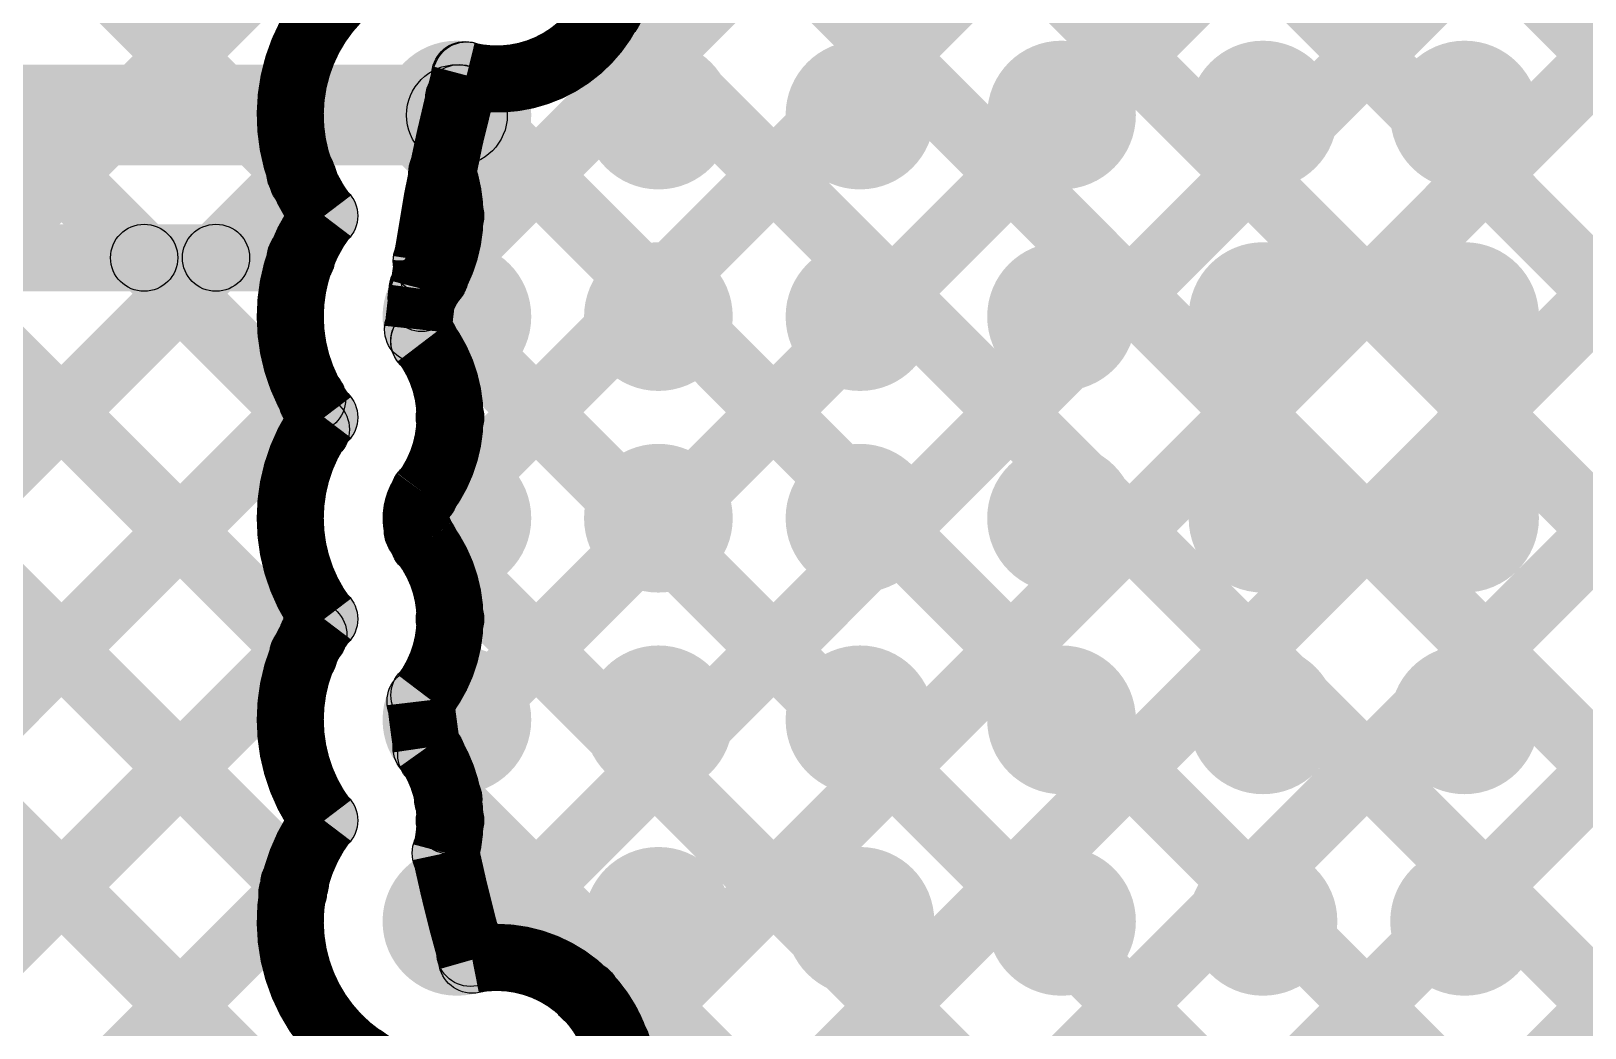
# Model space of a CAD drawing. Header units: millimetres. Extents: x -0.28 to 3.03, y -0.05 to 3.12.
# Drawn here: x 1.1359 to 1.3211, y 1.5133 to 1.632 of the extents above; entities that cross this region are included whole.
import ezdxf

# ---------------------------------------------------------------- set-up
doc = ezdxf.new("R2010")
doc.units = ezdxf.units.MM
doc.header["$MEASUREMENT"] = 0
for name, color, linetype in [('BottomLayer', 5, 'Continuous'), ('TopLayer', 1, 'Continuous'), ('ViaHoleLayer', 16, 'Continuous')]:
    doc.layers.add(name, color=color, linetype=linetype)

msp = doc.modelspace()

# ---------------------------------------------------------------- hatches: boundary and pattern name
at = {"layer": 'BottomLayer'}
for points in [[(1.18485, 1.56971), (1.1792, 1.57537), (1.37559, 1.77176), (1.38124, 1.7661)], [(1.18644, 1.54301), (1.18078, 1.54867), (1.40314, 1.77102), (1.40879, 1.76537)], [(1.18547, 1.59862), (1.17982, 1.60427), (1.34375, 1.76821), (1.34941, 1.76255)], [(1.1911, 1.51939), (1.18544, 1.52504), (1.42874, 1.76834), (1.4344, 1.76269)], [(1.20848, 1.50849), (1.20282, 1.51414), (1.43802, 1.74933), (1.44367, 1.74368)], [(1.21238, 1.4841), (1.20672, 1.48976), (1.46179, 1.74483), (1.46745, 1.73917)], [(1.21801, 1.46145), (1.21236, 1.46711), (1.48754, 1.74229), (1.49319, 1.73663)], [(1.2302, 1.44535), (1.22454, 1.45101), (1.50364, 1.7301), (1.50929, 1.72444)], [(1.2302, 1.44535), (1.22454, 1.45101), (1.50364, 1.7301), (1.50929, 1.72444)], [(1.23502, 1.71174), (1.24068, 1.7174), (1.52081, 1.43726), (1.51516, 1.4316)], [(1.24383, 1.4307), (1.23817, 1.43635), (1.51829, 1.71647), (1.52395, 1.71081)], [(1.22171, 1.69677), (1.22736, 1.70242), (1.50584, 1.42395), (1.50018, 1.41829)], [(1.20985, 1.68034), (1.21551, 1.686), (1.48941, 1.41209), (1.48376, 1.40643)], [(1.20702, 1.65488), (1.21268, 1.66054), (1.46533, 1.40789), (1.45967, 1.40223)], [(1.20193, 1.63169), (1.20759, 1.63735), (1.44229, 1.40264), (1.43664, 1.39698)], [(1.10303, 1.61603), (1.10303, 1.62803), (1.18666, 1.62803), (1.18666, 1.61603)], [(1.18412, 1.62122), (1.18978, 1.62687), (1.43029, 1.38636), (1.42463, 1.3807)], [(1.03943, 1.48085), (1.03377, 1.48651), (1.15512, 1.60786), (1.16078, 1.6022)], [(1.11007, 1.60103), (1.11007, 1.60903), (1.16808, 1.60903), (1.16808, 1.60103)], [(1.11828, 1.6022), (1.12394, 1.60786), (1.17121, 1.56059), (1.16556, 1.55493)], [(1.14657, 1.6022), (1.15222, 1.60786), (1.17268, 1.5874), (1.16702, 1.58175)], [(1.17964, 1.59741), (1.1853, 1.60306), (1.40648, 1.38188), (1.40082, 1.37623)], [(1.1047, 1.5875), (1.11036, 1.59316), (1.17016, 1.53336), (1.1645, 1.5277)], [(1.06794, 1.48109), (1.06229, 1.48674), (1.16657, 1.59102), (1.17223, 1.58537)], [(1.09056, 1.57336), (1.09621, 1.57902), (1.19366, 1.48157), (1.188, 1.47591)], [(1.17927, 1.5695), (1.18492, 1.57516), (1.37709, 1.38299), (1.37143, 1.37734)], [(1.09565, 1.4805), (1.08999, 1.48616), (1.16672, 1.56289), (1.17238, 1.55723)], [(1.1828, 1.53769), (1.18845, 1.54334), (1.34694, 1.38485), (1.34129, 1.3792)], [(1.12283, 1.4794), (1.11717, 1.48506), (1.16426, 1.53214), (1.16991, 1.52649)]]:
    msp.add_hatch(color=5, dxfattribs=at).paths.add_polyline_path(points)
h = msp.add_hatch(color=5, dxfattribs=at)
edge = h.paths.add_edge_path()
edge.add_arc((1.20476, 1.63452), 0.004, 0, 360)
h = msp.add_hatch(color=5, dxfattribs=at)
edge = h.paths.add_edge_path()
edge.add_arc((1.18666, 1.62203), 0.00886, 0, 360)
h = msp.add_hatch(color=5, dxfattribs=at)
edge = h.paths.add_edge_path()
edge.add_arc((1.18766, 1.62679), 0.004, 0, 360)
h = msp.add_hatch(color=5, dxfattribs=at)
edge = h.paths.add_edge_path()
edge.add_arc((1.18782, 1.62675), 0.004, 0, 360)
h = msp.add_hatch(color=5, dxfattribs=at)
edge = h.paths.add_edge_path()
edge.add_arc((1.18782, 1.62675), 0.004, 0, 360)
h = msp.add_hatch(color=5, dxfattribs=at)
edge = h.paths.add_edge_path()
edge.add_arc((1.21067, 1.62203), 0.00886, 0, 360)
h = msp.add_hatch(color=5, dxfattribs=at)
edge = h.paths.add_edge_path()
edge.add_arc((1.23469, 1.62203), 0.00886, 0, 360)
h = msp.add_hatch(color=5, dxfattribs=at)
edge = h.paths.add_edge_path()
edge.add_arc((1.25871, 1.62203), 0.00886, 0, 360)
h = msp.add_hatch(color=5, dxfattribs=at)
edge = h.paths.add_edge_path()
edge.add_arc((1.28272, 1.62203), 0.00886, 0, 360)
h = msp.add_hatch(color=5, dxfattribs=at)
edge = h.paths.add_edge_path()
edge.add_arc((1.30674, 1.62203), 0.00886, 0, 360)
h = msp.add_hatch(color=5, dxfattribs=at)
edge = h.paths.add_edge_path()
edge.add_arc((1.18666, 1.62203), 0.006, 0, 360)
h = msp.add_hatch(color=5, dxfattribs=at)
edge = h.paths.add_edge_path()
edge.add_arc((1.18695, 1.62405), 0.004, 0, 360)
h = msp.add_hatch(color=5, dxfattribs=at)
edge = h.paths.add_edge_path()
edge.add_arc((1.14939, 1.60503), 0.004, 0, 360)
h = msp.add_hatch(color=5, dxfattribs=at)
edge = h.paths.add_edge_path()
edge.add_arc((1.15795, 1.60503), 0.004, 0, 360)
h = msp.add_hatch(color=5, dxfattribs=at)
edge = h.paths.add_edge_path()
edge.add_arc((1.16808, 1.60503), 0.004, 0, 360)
h = msp.add_hatch(color=5, dxfattribs=at)
edge = h.paths.add_edge_path()
edge.add_arc((1.16808, 1.60503), 0.004, 0, 360)
h = msp.add_hatch(color=5, dxfattribs=at)
edge = h.paths.add_edge_path()
edge.add_arc((1.18308, 1.60464), 0.004, 0, 360)
h = msp.add_hatch(color=5, dxfattribs=at)
edge = h.paths.add_edge_path()
edge.add_arc((1.18308, 1.60464), 0.004, 0, 360)
h = msp.add_hatch(color=5, dxfattribs=at)
edge = h.paths.add_edge_path()
edge.add_arc((1.18308, 1.60464), 0.004, 0, 360)
h = msp.add_hatch(color=5, dxfattribs=at)
edge = h.paths.add_edge_path()
edge.add_arc((1.18666, 1.59802), 0.00886, 0, 360)
h = msp.add_hatch(color=5, dxfattribs=at)
edge = h.paths.add_edge_path()
edge.add_arc((1.18265, 1.60144), 0.004, 0, 360)
h = msp.add_hatch(color=5, dxfattribs=at)
edge = h.paths.add_edge_path()
edge.add_arc((1.21067, 1.59802), 0.00886, 0, 360)
h = msp.add_hatch(color=5, dxfattribs=at)
edge = h.paths.add_edge_path()
edge.add_arc((1.23469, 1.59802), 0.00886, 0, 360)
h = msp.add_hatch(color=5, dxfattribs=at)
edge = h.paths.add_edge_path()
edge.add_arc((1.25871, 1.59802), 0.00886, 0, 360)
h = msp.add_hatch(color=5, dxfattribs=at)
edge = h.paths.add_edge_path()
edge.add_arc((1.28272, 1.59802), 0.00886, 0, 360)
h = msp.add_hatch(color=5, dxfattribs=at)
edge = h.paths.add_edge_path()
edge.add_arc((1.30674, 1.59802), 0.00886, 0, 360)
h = msp.add_hatch(color=5, dxfattribs=at)
edge = h.paths.add_edge_path()
edge.add_arc((1.18247, 1.60024), 0.004, 0, 360)
h = msp.add_hatch(color=5, dxfattribs=at)
edge = h.paths.add_edge_path()
edge.add_arc((1.18261, 1.6013), 0.004, 0, 360)
h = msp.add_hatch(color=5, dxfattribs=at)
edge = h.paths.add_edge_path()
edge.add_arc((1.18261, 1.6013), 0.004, 0, 360)
h = msp.add_hatch(color=5, dxfattribs=at)
edge = h.paths.add_edge_path()
edge.add_arc((1.18261, 1.6013), 0.004, 0, 360)
h = msp.add_hatch(color=5, dxfattribs=at)
edge = h.paths.add_edge_path()
edge.add_arc((1.18204, 1.5965), 0.004, 0, 360)
h = msp.add_hatch(color=5, dxfattribs=at)
edge = h.paths.add_edge_path()
edge.add_arc((1.18277, 1.5951), 0.004, 0, 360)
h = msp.add_hatch(color=5, dxfattribs=at)
edge = h.paths.add_edge_path()
edge.add_arc((1.18279, 1.59508), 0.004, 0, 360)
h = msp.add_hatch(color=5, dxfattribs=at)
edge = h.paths.add_edge_path()
edge.add_arc((1.1694, 1.5882), 0.004, 0, 360)
h = msp.add_hatch(color=5, dxfattribs=at)
edge = h.paths.add_edge_path()
edge.add_arc((1.17084, 1.58601), 0.004, 0, 360)
h = msp.add_hatch(color=5, dxfattribs=at)
edge = h.paths.add_edge_path()
edge.add_arc((1.17084, 1.58601), 0.004, 0, 360)
h = msp.add_hatch(color=5, dxfattribs=at)
edge = h.paths.add_edge_path()
edge.add_arc((1.18584, 1.58601), 0.004, 0, 360)
h = msp.add_hatch(color=5, dxfattribs=at)
edge = h.paths.add_edge_path()
edge.add_arc((1.18584, 1.58601), 0.004, 0, 360)
h = msp.add_hatch(color=5, dxfattribs=at)
edge = h.paths.add_edge_path()
edge.add_arc((1.18584, 1.58601), 0.004, 0, 360)
h = msp.add_hatch(color=5, dxfattribs=at)
edge = h.paths.add_edge_path()
edge.add_arc((1.18584, 1.58601), 0.004, 0, 360)
h = msp.add_hatch(color=5, dxfattribs=at)
edge = h.paths.add_edge_path()
edge.add_arc((1.16985, 1.58458), 0.004, 0, 360)
h = msp.add_hatch(color=5, dxfattribs=at)
edge = h.paths.add_edge_path()
edge.add_arc((1.18666, 1.574), 0.00886, 0, 360)
h = msp.add_hatch(color=5, dxfattribs=at)
edge = h.paths.add_edge_path()
edge.add_arc((1.21067, 1.574), 0.00886, 0, 360)
h = msp.add_hatch(color=5, dxfattribs=at)
edge = h.paths.add_edge_path()
edge.add_arc((1.23469, 1.574), 0.00886, 0, 360)
h = msp.add_hatch(color=5, dxfattribs=at)
edge = h.paths.add_edge_path()
edge.add_arc((1.25871, 1.574), 0.00886, 0, 360)
h = msp.add_hatch(color=5, dxfattribs=at)
edge = h.paths.add_edge_path()
edge.add_arc((1.28272, 1.574), 0.00886, 0, 360)
h = msp.add_hatch(color=5, dxfattribs=at)
edge = h.paths.add_edge_path()
edge.add_arc((1.30674, 1.574), 0.00886, 0, 360)
h = msp.add_hatch(color=5, dxfattribs=at)
edge = h.paths.add_edge_path()
edge.add_arc((1.18277, 1.57692), 0.004, 0, 360)
h = msp.add_hatch(color=5, dxfattribs=at)
edge = h.paths.add_edge_path()
edge.add_arc((1.18277, 1.57692), 0.004, 0, 360)
h = msp.add_hatch(color=5, dxfattribs=at)
edge = h.paths.add_edge_path()
edge.add_arc((1.18279, 1.57694), 0.004, 0, 360)
h = msp.add_hatch(color=5, dxfattribs=at)
edge = h.paths.add_edge_path()
edge.add_arc((1.18202, 1.57254), 0.004, 0, 360)
h = msp.add_hatch(color=5, dxfattribs=at)
edge = h.paths.add_edge_path()
edge.add_arc((1.1821, 1.57233), 0.004, 0, 360)
h = msp.add_hatch(color=5, dxfattribs=at)
edge = h.paths.add_edge_path()
edge.add_arc((1.18279, 1.57106), 0.004, 0, 360)
h = msp.add_hatch(color=5, dxfattribs=at)
edge = h.paths.add_edge_path()
edge.add_arc((1.18279, 1.57106), 0.004, 0, 360)
h = msp.add_hatch(color=5, dxfattribs=at)
edge = h.paths.add_edge_path()
edge.add_arc((1.18279, 1.57106), 0.004, 0, 360)
h = msp.add_hatch(color=5, dxfattribs=at)
edge = h.paths.add_edge_path()
edge.add_arc((1.17084, 1.56199), 0.004, 0, 360)
h = msp.add_hatch(color=5, dxfattribs=at)
edge = h.paths.add_edge_path()
edge.add_arc((1.17084, 1.56199), 0.004, 0, 360)
h = msp.add_hatch(color=5, dxfattribs=at)
edge = h.paths.add_edge_path()
edge.add_arc((1.18584, 1.56199), 0.004, 0, 360)
h = msp.add_hatch(color=5, dxfattribs=at)
edge = h.paths.add_edge_path()
edge.add_arc((1.18584, 1.56199), 0.004, 0, 360)
h = msp.add_hatch(color=5, dxfattribs=at)
edge = h.paths.add_edge_path()
edge.add_arc((1.18584, 1.56199), 0.004, 0, 360)
h = msp.add_hatch(color=5, dxfattribs=at)
edge = h.paths.add_edge_path()
edge.add_arc((1.18584, 1.56199), 0.004, 0, 360)
h = msp.add_hatch(color=5, dxfattribs=at)
edge = h.paths.add_edge_path()
edge.add_arc((1.16955, 1.56006), 0.004, 0, 360)
h = msp.add_hatch(color=5, dxfattribs=at)
edge = h.paths.add_edge_path()
edge.add_arc((1.16838, 1.55776), 0.004, 0, 360)
h = msp.add_hatch(color=5, dxfattribs=at)
edge = h.paths.add_edge_path()
edge.add_arc((1.18666, 1.54998), 0.00886, 0, 360)
h = msp.add_hatch(color=5, dxfattribs=at)
edge = h.paths.add_edge_path()
edge.add_arc((1.21067, 1.54998), 0.00886, 0, 360)
h = msp.add_hatch(color=5, dxfattribs=at)
edge = h.paths.add_edge_path()
edge.add_arc((1.23469, 1.54998), 0.00886, 0, 360)
h = msp.add_hatch(color=5, dxfattribs=at)
edge = h.paths.add_edge_path()
edge.add_arc((1.25871, 1.54998), 0.00886, 0, 360)
h = msp.add_hatch(color=5, dxfattribs=at)
edge = h.paths.add_edge_path()
edge.add_arc((1.28272, 1.54998), 0.00886, 0, 360)
h = msp.add_hatch(color=5, dxfattribs=at)
edge = h.paths.add_edge_path()
edge.add_arc((1.30674, 1.54998), 0.00886, 0, 360)
h = msp.add_hatch(color=5, dxfattribs=at)
edge = h.paths.add_edge_path()
edge.add_arc((1.18233, 1.55219), 0.004, 0, 360)
h = msp.add_hatch(color=5, dxfattribs=at)
edge = h.paths.add_edge_path()
edge.add_arc((1.18279, 1.55292), 0.004, 0, 360)
h = msp.add_hatch(color=5, dxfattribs=at)
edge = h.paths.add_edge_path()
edge.add_arc((1.18279, 1.55292), 0.004, 0, 360)
h = msp.add_hatch(color=5, dxfattribs=at)
edge = h.paths.add_edge_path()
edge.add_arc((1.18306, 1.54668), 0.004, 0, 360)
h = msp.add_hatch(color=5, dxfattribs=at)
edge = h.paths.add_edge_path()
edge.add_arc((1.18306, 1.54668), 0.004, 0, 360)
h = msp.add_hatch(color=5, dxfattribs=at)
edge = h.paths.add_edge_path()
edge.add_arc((1.18306, 1.54668), 0.004, 0, 360)
h = msp.add_hatch(color=5, dxfattribs=at)
edge = h.paths.add_edge_path()
edge.add_arc((1.18361, 1.54584), 0.004, 0, 360)
h = msp.add_hatch(color=5, dxfattribs=at)
edge = h.paths.add_edge_path()
edge.add_arc((1.18563, 1.54052), 0.004, 0, 360)
h = msp.add_hatch(color=5, dxfattribs=at)
edge = h.paths.add_edge_path()
edge.add_arc((1.17084, 1.53798), 0.004, 0, 360)
h = msp.add_hatch(color=5, dxfattribs=at)
edge = h.paths.add_edge_path()
edge.add_arc((1.17084, 1.53798), 0.004, 0, 360)
h = msp.add_hatch(color=5, dxfattribs=at)
edge = h.paths.add_edge_path()
edge.add_arc((1.18584, 1.53798), 0.004, 0, 360)
h = msp.add_hatch(color=5, dxfattribs=at)
edge = h.paths.add_edge_path()
edge.add_arc((1.18584, 1.53798), 0.004, 0, 360)
h = msp.add_hatch(color=5, dxfattribs=at)
edge = h.paths.add_edge_path()
edge.add_arc((1.18584, 1.53798), 0.004, 0, 360)
h = msp.add_hatch(color=5, dxfattribs=at)
edge = h.paths.add_edge_path()
edge.add_arc((1.18584, 1.53798), 0.004, 0, 360)
h = msp.add_hatch(color=5, dxfattribs=at)
edge = h.paths.add_edge_path()
edge.add_arc((1.18533, 1.53411), 0.004, 0, 360)
h = msp.add_hatch(color=5, dxfattribs=at)
edge = h.paths.add_edge_path()
edge.add_arc((1.18533, 1.53411), 0.004, 0, 360)
h = msp.add_hatch(color=5, dxfattribs=at)
edge = h.paths.add_edge_path()
edge.add_arc((1.18533, 1.53411), 0.004, 0, 360)
h = msp.add_hatch(color=5, dxfattribs=at)
edge = h.paths.add_edge_path()
edge.add_arc((1.16708, 1.52931), 0.004, 0, 360)
h = msp.add_hatch(color=5, dxfattribs=at)
edge = h.paths.add_edge_path()
edge.add_arc((1.16733, 1.53053), 0.004, 0, 360)
h = msp.add_hatch(color=5, dxfattribs=at)
edge = h.paths.add_edge_path()
edge.add_arc((1.18666, 1.52597), 0.00886, 0, 360)
h = msp.add_hatch(color=5, dxfattribs=at)
edge = h.paths.add_edge_path()
edge.add_arc((1.21067, 1.52597), 0.00886, 0, 360)
h = msp.add_hatch(color=5, dxfattribs=at)
edge = h.paths.add_edge_path()
edge.add_arc((1.23469, 1.52597), 0.00886, 0, 360)
h = msp.add_hatch(color=5, dxfattribs=at)
edge = h.paths.add_edge_path()
edge.add_arc((1.25871, 1.52597), 0.00886, 0, 360)
h = msp.add_hatch(color=5, dxfattribs=at)
edge = h.paths.add_edge_path()
edge.add_arc((1.28272, 1.52597), 0.00886, 0, 360)
h = msp.add_hatch(color=5, dxfattribs=at)
edge = h.paths.add_edge_path()
edge.add_arc((1.30674, 1.52597), 0.00886, 0, 360)
h = msp.add_hatch(color=5, dxfattribs=at)
edge = h.paths.add_edge_path()
edge.add_arc((1.18827, 1.52222), 0.004, 0, 360)
h = msp.add_hatch(color=5, dxfattribs=at)
edge = h.paths.add_edge_path()
edge.add_arc((1.1885, 1.5214), 0.004, 0, 360)
h = msp.add_hatch(color=5, dxfattribs=at)
edge = h.paths.add_edge_path()
edge.add_arc((1.1885, 1.5214), 0.004, 0, 360)
h = msp.add_hatch(color=5, dxfattribs=at)
edge = h.paths.add_edge_path()
edge.add_arc((1.1885, 1.5214), 0.004, 0, 360)
h = msp.add_hatch(color=5, dxfattribs=at)
edge = h.paths.add_edge_path()
edge.add_arc((1.20199, 1.51729), 0.004, 0, 360)
h = msp.add_hatch(color=5, dxfattribs=at)
edge = h.paths.add_edge_path()
edge.add_arc((1.20199, 1.51729), 0.004, 0, 360)
h = msp.add_hatch(color=5, dxfattribs=at)
edge = h.paths.add_edge_path()
edge.add_arc((1.20199, 1.51729), 0.004, 0, 360)
h = msp.add_hatch(color=5, dxfattribs=at)
edge = h.paths.add_edge_path()
edge.add_arc((1.20199, 1.51729), 0.004, 0, 360)
h = msp.add_hatch(color=5, dxfattribs=at)
edge = h.paths.add_edge_path()
edge.add_arc((1.20565, 1.51131), 0.004, 0, 360)
h = msp.add_hatch(color=5, dxfattribs=at)
edge = h.paths.add_edge_path()
edge.add_arc((1.17556, 1.5095), 0.004, 0, 360)
at = {"layer": 'TopLayer'}
for points in [[(1.18485, 1.56971), (1.1792, 1.57537), (1.37559, 1.77176), (1.38124, 1.7661)], [(1.18644, 1.54301), (1.18078, 1.54867), (1.40295, 1.77084), (1.40861, 1.76518)], [(1.1868, 1.59994), (1.18114, 1.6056), (1.34375, 1.76821), (1.34941, 1.76255)], [(1.1911, 1.51939), (1.18544, 1.52504), (1.42874, 1.76834), (1.4344, 1.76269)], [(1.20848, 1.50849), (1.20282, 1.51414), (1.43802, 1.74933), (1.44367, 1.74368)], [(1.21238, 1.4841), (1.20672, 1.48976), (1.46179, 1.74483), (1.46745, 1.73917)], [(1.2255, 1.46894), (1.21985, 1.4746), (1.47846, 1.73321), (1.48411, 1.72755)], [(1.23339, 1.44854), (1.22773, 1.45419), (1.49867, 1.72514), (1.50433, 1.71948)], [(1.23339, 1.44854), (1.22773, 1.45419), (1.49867, 1.72514), (1.50433, 1.71948)], [(1.24701, 1.69975), (1.25267, 1.7054), (1.5103, 1.44777), (1.50464, 1.44212)], [(1.25411, 1.44098), (1.24846, 1.44664), (1.50624, 1.70442), (1.5119, 1.69877)], [(1.22701, 1.69147), (1.23266, 1.69712), (1.50191, 1.42788), (1.49626, 1.42222)], [(1.21775, 1.67244), (1.2234, 1.6781), (1.48304, 1.41846), (1.47738, 1.4128)], [(1.12083, 1.59054), (1.11517, 1.5962), (1.18831, 1.66933), (1.19397, 1.66368)], [(1.1208, 1.65625), (1.12646, 1.66191), (1.17116, 1.6172), (1.16551, 1.61155)], [(1.20702, 1.65488), (1.21268, 1.66054), (1.46533, 1.40789), (1.45967, 1.40223)], [(1.11517, 1.6336), (1.12083, 1.63925), (1.17268, 1.5874), (1.16702, 1.58175)], [(1.20193, 1.63169), (1.20759, 1.63735), (1.44229, 1.40264), (1.43664, 1.39698)], [(1.18412, 1.62122), (1.18978, 1.62687), (1.43029, 1.38636), (1.42463, 1.3807)], [(1.12083, 1.56226), (1.11517, 1.56791), (1.16521, 1.61795), (1.17087, 1.6123)], [(1.11517, 1.60531), (1.12083, 1.61097), (1.17121, 1.56059), (1.16556, 1.55493)], [(1.17964, 1.59741), (1.1853, 1.60306), (1.40648, 1.38188), (1.40082, 1.37623)], [(1.12083, 1.53397), (1.11517, 1.53963), (1.16657, 1.59102), (1.17223, 1.58537)], [(1.11517, 1.57703), (1.12083, 1.58269), (1.17016, 1.53336), (1.1645, 1.5277)], [(1.17927, 1.5695), (1.18492, 1.57516), (1.37709, 1.38299), (1.37143, 1.37734)], [(1.12083, 1.50569), (1.11517, 1.51134), (1.16672, 1.56289), (1.17238, 1.55723)], [(1.11517, 1.54875), (1.12083, 1.5544), (1.19366, 1.48157), (1.188, 1.47591)], [(1.1828, 1.53769), (1.18845, 1.54334), (1.34694, 1.38485), (1.34129, 1.3792)], [(1.12283, 1.4794), (1.11717, 1.48506), (1.16426, 1.53214), (1.16991, 1.52649)]]:
    msp.add_hatch(color=1, dxfattribs=at).paths.add_polyline_path(points)
h = msp.add_hatch(color=1, dxfattribs=at)
edge = h.paths.add_edge_path()
edge.add_arc((1.20476, 1.63452), 0.004, 0, 360)
h = msp.add_hatch(color=1, dxfattribs=at)
edge = h.paths.add_edge_path()
edge.add_arc((1.18666, 1.62203), 0.00886, 0, 360)
h = msp.add_hatch(color=1, dxfattribs=at)
edge = h.paths.add_edge_path()
edge.add_arc((1.18766, 1.62679), 0.004, 0, 360)
h = msp.add_hatch(color=1, dxfattribs=at)
edge = h.paths.add_edge_path()
edge.add_arc((1.18782, 1.62675), 0.004, 0, 360)
h = msp.add_hatch(color=1, dxfattribs=at)
edge = h.paths.add_edge_path()
edge.add_arc((1.18782, 1.62675), 0.004, 0, 360)
h = msp.add_hatch(color=1, dxfattribs=at)
edge = h.paths.add_edge_path()
edge.add_arc((1.21067, 1.62203), 0.00886, 0, 360)
h = msp.add_hatch(color=1, dxfattribs=at)
edge = h.paths.add_edge_path()
edge.add_arc((1.23469, 1.62203), 0.00886, 0, 360)
h = msp.add_hatch(color=1, dxfattribs=at)
edge = h.paths.add_edge_path()
edge.add_arc((1.25871, 1.62203), 0.00886, 0, 360)
h = msp.add_hatch(color=1, dxfattribs=at)
edge = h.paths.add_edge_path()
edge.add_arc((1.28272, 1.62203), 0.00886, 0, 360)
h = msp.add_hatch(color=1, dxfattribs=at)
edge = h.paths.add_edge_path()
edge.add_arc((1.30674, 1.62203), 0.00886, 0, 360)
h = msp.add_hatch(color=1, dxfattribs=at)
edge = h.paths.add_edge_path()
edge.add_arc((1.18695, 1.62405), 0.004, 0, 360)
h = msp.add_hatch(color=1, dxfattribs=at)
edge = h.paths.add_edge_path()
edge.add_arc((1.16804, 1.61512), 0.004, 0, 360)
h = msp.add_hatch(color=1, dxfattribs=at)
edge = h.paths.add_edge_path()
edge.add_arc((1.16834, 1.61437), 0.004, 0, 360)
h = msp.add_hatch(color=1, dxfattribs=at)
edge = h.paths.add_edge_path()
edge.add_arc((1.18493, 1.61518), 0.004, 0, 360)
h = msp.add_hatch(color=1, dxfattribs=at)
edge = h.paths.add_edge_path()
edge.add_arc((1.18493, 1.61518), 0.004, 0, 360)
h = msp.add_hatch(color=1, dxfattribs=at)
edge = h.paths.add_edge_path()
edge.add_arc((1.18493, 1.61518), 0.004, 0, 360)
h = msp.add_hatch(color=1, dxfattribs=at)
edge = h.paths.add_edge_path()
edge.add_arc((1.17084, 1.61002), 0.004, 0, 360)
h = msp.add_hatch(color=1, dxfattribs=at)
edge = h.paths.add_edge_path()
edge.add_arc((1.17084, 1.61002), 0.004, 0, 360)
h = msp.add_hatch(color=1, dxfattribs=at)
edge = h.paths.add_edge_path()
edge.add_arc((1.18584, 1.61002), 0.004, 0, 360)
h = msp.add_hatch(color=1, dxfattribs=at)
edge = h.paths.add_edge_path()
edge.add_arc((1.18584, 1.61002), 0.004, 0, 360)
h = msp.add_hatch(color=1, dxfattribs=at)
edge = h.paths.add_edge_path()
edge.add_arc((1.18584, 1.61002), 0.004, 0, 360)
h = msp.add_hatch(color=1, dxfattribs=at)
edge = h.paths.add_edge_path()
edge.add_arc((1.18584, 1.61002), 0.004, 0, 360)
h = msp.add_hatch(color=1, dxfattribs=at)
edge = h.paths.add_edge_path()
edge.add_arc((1.18666, 1.59802), 0.00886, 0, 360)
h = msp.add_hatch(color=1, dxfattribs=at)
edge = h.paths.add_edge_path()
edge.add_arc((1.18397, 1.60277), 0.004, 0, 360)
h = msp.add_hatch(color=1, dxfattribs=at)
edge = h.paths.add_edge_path()
edge.add_arc((1.21067, 1.59802), 0.00886, 0, 360)
h = msp.add_hatch(color=1, dxfattribs=at)
edge = h.paths.add_edge_path()
edge.add_arc((1.23469, 1.59802), 0.00886, 0, 360)
h = msp.add_hatch(color=1, dxfattribs=at)
edge = h.paths.add_edge_path()
edge.add_arc((1.25871, 1.59802), 0.00886, 0, 360)
h = msp.add_hatch(color=1, dxfattribs=at)
edge = h.paths.add_edge_path()
edge.add_arc((1.28272, 1.59802), 0.00886, 0, 360)
h = msp.add_hatch(color=1, dxfattribs=at)
edge = h.paths.add_edge_path()
edge.add_arc((1.30674, 1.59802), 0.00886, 0, 360)
h = msp.add_hatch(color=1, dxfattribs=at)
edge = h.paths.add_edge_path()
edge.add_arc((1.18247, 1.60024), 0.004, 0, 360)
h = msp.add_hatch(color=1, dxfattribs=at)
edge = h.paths.add_edge_path()
edge.add_arc((1.18251, 1.60055), 0.004, 0, 360)
h = msp.add_hatch(color=1, dxfattribs=at)
edge = h.paths.add_edge_path()
edge.add_arc((1.18279, 1.60095), 0.004, 0, 360)
h = msp.add_hatch(color=1, dxfattribs=at)
edge = h.paths.add_edge_path()
edge.add_arc((1.18279, 1.60095), 0.004, 0, 360)
h = msp.add_hatch(color=1, dxfattribs=at)
edge = h.paths.add_edge_path()
edge.add_arc((1.18204, 1.5965), 0.004, 0, 360)
h = msp.add_hatch(color=1, dxfattribs=at)
edge = h.paths.add_edge_path()
edge.add_arc((1.18277, 1.5951), 0.004, 0, 360)
h = msp.add_hatch(color=1, dxfattribs=at)
edge = h.paths.add_edge_path()
edge.add_arc((1.18279, 1.59508), 0.004, 0, 360)
h = msp.add_hatch(color=1, dxfattribs=at)
edge = h.paths.add_edge_path()
edge.add_arc((1.1694, 1.5882), 0.004, 0, 360)
h = msp.add_hatch(color=1, dxfattribs=at)
edge = h.paths.add_edge_path()
edge.add_arc((1.17084, 1.58601), 0.004, 0, 360)
h = msp.add_hatch(color=1, dxfattribs=at)
edge = h.paths.add_edge_path()
edge.add_arc((1.17084, 1.58601), 0.004, 0, 360)
h = msp.add_hatch(color=1, dxfattribs=at)
edge = h.paths.add_edge_path()
edge.add_arc((1.18584, 1.58601), 0.004, 0, 360)
h = msp.add_hatch(color=1, dxfattribs=at)
edge = h.paths.add_edge_path()
edge.add_arc((1.18584, 1.58601), 0.004, 0, 360)
h = msp.add_hatch(color=1, dxfattribs=at)
edge = h.paths.add_edge_path()
edge.add_arc((1.18584, 1.58601), 0.004, 0, 360)
h = msp.add_hatch(color=1, dxfattribs=at)
edge = h.paths.add_edge_path()
edge.add_arc((1.18584, 1.58601), 0.004, 0, 360)
h = msp.add_hatch(color=1, dxfattribs=at)
edge = h.paths.add_edge_path()
edge.add_arc((1.16985, 1.58458), 0.004, 0, 360)
h = msp.add_hatch(color=1, dxfattribs=at)
edge = h.paths.add_edge_path()
edge.add_arc((1.18666, 1.574), 0.00886, 0, 360)
h = msp.add_hatch(color=1, dxfattribs=at)
edge = h.paths.add_edge_path()
edge.add_arc((1.21067, 1.574), 0.00886, 0, 360)
h = msp.add_hatch(color=1, dxfattribs=at)
edge = h.paths.add_edge_path()
edge.add_arc((1.23469, 1.574), 0.00886, 0, 360)
h = msp.add_hatch(color=1, dxfattribs=at)
edge = h.paths.add_edge_path()
edge.add_arc((1.25871, 1.574), 0.00886, 0, 360)
h = msp.add_hatch(color=1, dxfattribs=at)
edge = h.paths.add_edge_path()
edge.add_arc((1.28272, 1.574), 0.00886, 0, 360)
h = msp.add_hatch(color=1, dxfattribs=at)
edge = h.paths.add_edge_path()
edge.add_arc((1.30674, 1.574), 0.00886, 0, 360)
h = msp.add_hatch(color=1, dxfattribs=at)
edge = h.paths.add_edge_path()
edge.add_arc((1.18277, 1.57692), 0.004, 0, 360)
h = msp.add_hatch(color=1, dxfattribs=at)
edge = h.paths.add_edge_path()
edge.add_arc((1.18277, 1.57692), 0.004, 0, 360)
h = msp.add_hatch(color=1, dxfattribs=at)
edge = h.paths.add_edge_path()
edge.add_arc((1.18279, 1.57694), 0.004, 0, 360)
h = msp.add_hatch(color=1, dxfattribs=at)
edge = h.paths.add_edge_path()
edge.add_arc((1.18202, 1.57254), 0.004, 0, 360)
h = msp.add_hatch(color=1, dxfattribs=at)
edge = h.paths.add_edge_path()
edge.add_arc((1.1821, 1.57233), 0.004, 0, 360)
h = msp.add_hatch(color=1, dxfattribs=at)
edge = h.paths.add_edge_path()
edge.add_arc((1.18279, 1.57106), 0.004, 0, 360)
h = msp.add_hatch(color=1, dxfattribs=at)
edge = h.paths.add_edge_path()
edge.add_arc((1.18279, 1.57106), 0.004, 0, 360)
h = msp.add_hatch(color=1, dxfattribs=at)
edge = h.paths.add_edge_path()
edge.add_arc((1.18279, 1.57106), 0.004, 0, 360)
h = msp.add_hatch(color=1, dxfattribs=at)
edge = h.paths.add_edge_path()
edge.add_arc((1.17084, 1.56199), 0.004, 0, 360)
h = msp.add_hatch(color=1, dxfattribs=at)
edge = h.paths.add_edge_path()
edge.add_arc((1.17084, 1.56199), 0.004, 0, 360)
h = msp.add_hatch(color=1, dxfattribs=at)
edge = h.paths.add_edge_path()
edge.add_arc((1.18584, 1.56199), 0.004, 0, 360)
h = msp.add_hatch(color=1, dxfattribs=at)
edge = h.paths.add_edge_path()
edge.add_arc((1.18584, 1.56199), 0.004, 0, 360)
h = msp.add_hatch(color=1, dxfattribs=at)
edge = h.paths.add_edge_path()
edge.add_arc((1.18584, 1.56199), 0.004, 0, 360)
h = msp.add_hatch(color=1, dxfattribs=at)
edge = h.paths.add_edge_path()
edge.add_arc((1.18584, 1.56199), 0.004, 0, 360)
h = msp.add_hatch(color=1, dxfattribs=at)
edge = h.paths.add_edge_path()
edge.add_arc((1.16955, 1.56006), 0.004, 0, 360)
h = msp.add_hatch(color=1, dxfattribs=at)
edge = h.paths.add_edge_path()
edge.add_arc((1.16838, 1.55776), 0.004, 0, 360)
h = msp.add_hatch(color=1, dxfattribs=at)
edge = h.paths.add_edge_path()
edge.add_arc((1.18666, 1.54998), 0.00886, 0, 360)
h = msp.add_hatch(color=1, dxfattribs=at)
edge = h.paths.add_edge_path()
edge.add_arc((1.21067, 1.54998), 0.00886, 0, 360)
h = msp.add_hatch(color=1, dxfattribs=at)
edge = h.paths.add_edge_path()
edge.add_arc((1.23469, 1.54998), 0.00886, 0, 360)
h = msp.add_hatch(color=1, dxfattribs=at)
edge = h.paths.add_edge_path()
edge.add_arc((1.25871, 1.54998), 0.00886, 0, 360)
h = msp.add_hatch(color=1, dxfattribs=at)
edge = h.paths.add_edge_path()
edge.add_arc((1.28272, 1.54998), 0.00886, 0, 360)
h = msp.add_hatch(color=1, dxfattribs=at)
edge = h.paths.add_edge_path()
edge.add_arc((1.30674, 1.54998), 0.00886, 0, 360)
h = msp.add_hatch(color=1, dxfattribs=at)
edge = h.paths.add_edge_path()
edge.add_arc((1.18233, 1.55219), 0.004, 0, 360)
h = msp.add_hatch(color=1, dxfattribs=at)
edge = h.paths.add_edge_path()
edge.add_arc((1.18279, 1.55292), 0.004, 0, 360)
h = msp.add_hatch(color=1, dxfattribs=at)
edge = h.paths.add_edge_path()
edge.add_arc((1.18279, 1.55292), 0.004, 0, 360)
h = msp.add_hatch(color=1, dxfattribs=at)
edge = h.paths.add_edge_path()
edge.add_arc((1.18306, 1.54668), 0.004, 0, 360)
h = msp.add_hatch(color=1, dxfattribs=at)
edge = h.paths.add_edge_path()
edge.add_arc((1.18306, 1.54668), 0.004, 0, 360)
h = msp.add_hatch(color=1, dxfattribs=at)
edge = h.paths.add_edge_path()
edge.add_arc((1.18306, 1.54668), 0.004, 0, 360)
h = msp.add_hatch(color=1, dxfattribs=at)
edge = h.paths.add_edge_path()
edge.add_arc((1.18361, 1.54584), 0.004, 0, 360)
h = msp.add_hatch(color=1, dxfattribs=at)
edge = h.paths.add_edge_path()
edge.add_arc((1.18563, 1.54052), 0.004, 0, 360)
h = msp.add_hatch(color=1, dxfattribs=at)
edge = h.paths.add_edge_path()
edge.add_arc((1.17084, 1.53798), 0.004, 0, 360)
h = msp.add_hatch(color=1, dxfattribs=at)
edge = h.paths.add_edge_path()
edge.add_arc((1.17084, 1.53798), 0.004, 0, 360)
h = msp.add_hatch(color=1, dxfattribs=at)
edge = h.paths.add_edge_path()
edge.add_arc((1.18584, 1.53798), 0.004, 0, 360)
h = msp.add_hatch(color=1, dxfattribs=at)
edge = h.paths.add_edge_path()
edge.add_arc((1.18584, 1.53798), 0.004, 0, 360)
h = msp.add_hatch(color=1, dxfattribs=at)
edge = h.paths.add_edge_path()
edge.add_arc((1.18584, 1.53798), 0.004, 0, 360)
h = msp.add_hatch(color=1, dxfattribs=at)
edge = h.paths.add_edge_path()
edge.add_arc((1.18584, 1.53798), 0.004, 0, 360)
h = msp.add_hatch(color=1, dxfattribs=at)
edge = h.paths.add_edge_path()
edge.add_arc((1.18533, 1.53411), 0.004, 0, 360)
h = msp.add_hatch(color=1, dxfattribs=at)
edge = h.paths.add_edge_path()
edge.add_arc((1.18533, 1.53411), 0.004, 0, 360)
h = msp.add_hatch(color=1, dxfattribs=at)
edge = h.paths.add_edge_path()
edge.add_arc((1.18533, 1.53411), 0.004, 0, 360)
h = msp.add_hatch(color=1, dxfattribs=at)
edge = h.paths.add_edge_path()
edge.add_arc((1.16708, 1.52931), 0.004, 0, 360)
h = msp.add_hatch(color=1, dxfattribs=at)
edge = h.paths.add_edge_path()
edge.add_arc((1.16733, 1.53053), 0.004, 0, 360)
h = msp.add_hatch(color=1, dxfattribs=at)
edge = h.paths.add_edge_path()
edge.add_arc((1.18666, 1.52597), 0.00886, 0, 360)
h = msp.add_hatch(color=1, dxfattribs=at)
edge = h.paths.add_edge_path()
edge.add_arc((1.21067, 1.52597), 0.00886, 0, 360)
h = msp.add_hatch(color=1, dxfattribs=at)
edge = h.paths.add_edge_path()
edge.add_arc((1.23469, 1.52597), 0.00886, 0, 360)
h = msp.add_hatch(color=1, dxfattribs=at)
edge = h.paths.add_edge_path()
edge.add_arc((1.25871, 1.52597), 0.00886, 0, 360)
h = msp.add_hatch(color=1, dxfattribs=at)
edge = h.paths.add_edge_path()
edge.add_arc((1.28272, 1.52597), 0.00886, 0, 360)
h = msp.add_hatch(color=1, dxfattribs=at)
edge = h.paths.add_edge_path()
edge.add_arc((1.30674, 1.52597), 0.00886, 0, 360)
h = msp.add_hatch(color=1, dxfattribs=at)
edge = h.paths.add_edge_path()
edge.add_arc((1.18827, 1.52222), 0.004, 0, 360)
h = msp.add_hatch(color=1, dxfattribs=at)
edge = h.paths.add_edge_path()
edge.add_arc((1.1885, 1.5214), 0.004, 0, 360)
h = msp.add_hatch(color=1, dxfattribs=at)
edge = h.paths.add_edge_path()
edge.add_arc((1.1885, 1.5214), 0.004, 0, 360)
h = msp.add_hatch(color=1, dxfattribs=at)
edge = h.paths.add_edge_path()
edge.add_arc((1.1885, 1.5214), 0.004, 0, 360)
h = msp.add_hatch(color=1, dxfattribs=at)
edge = h.paths.add_edge_path()
edge.add_arc((1.20199, 1.51729), 0.004, 0, 360)
h = msp.add_hatch(color=1, dxfattribs=at)
edge = h.paths.add_edge_path()
edge.add_arc((1.20199, 1.51729), 0.004, 0, 360)
h = msp.add_hatch(color=1, dxfattribs=at)
edge = h.paths.add_edge_path()
edge.add_arc((1.20199, 1.51729), 0.004, 0, 360)
h = msp.add_hatch(color=1, dxfattribs=at)
edge = h.paths.add_edge_path()
edge.add_arc((1.20199, 1.51729), 0.004, 0, 360)
h = msp.add_hatch(color=1, dxfattribs=at)
edge = h.paths.add_edge_path()
edge.add_arc((1.20565, 1.51131), 0.004, 0, 360)
h = msp.add_hatch(color=1, dxfattribs=at)
edge = h.paths.add_edge_path()
edge.add_arc((1.17556, 1.5095), 0.004, 0, 360)
at = {"layer": 'ViaHoleLayer'}
h = msp.add_hatch(color=16, dxfattribs=at)
edge = h.paths.add_edge_path()
edge.add_arc((1.18666, 1.62203), 0.00591, 0, 360)
h = msp.add_hatch(color=16, dxfattribs=at)
edge = h.paths.add_edge_path()
edge.add_arc((1.21067, 1.62203), 0.00591, 0, 360)
h = msp.add_hatch(color=16, dxfattribs=at)
edge = h.paths.add_edge_path()
edge.add_arc((1.23469, 1.62203), 0.00591, 0, 360)
h = msp.add_hatch(color=16, dxfattribs=at)
edge = h.paths.add_edge_path()
edge.add_arc((1.25871, 1.62203), 0.00591, 0, 360)
h = msp.add_hatch(color=16, dxfattribs=at)
edge = h.paths.add_edge_path()
edge.add_arc((1.28272, 1.62203), 0.00591, 0, 360)
h = msp.add_hatch(color=16, dxfattribs=at)
edge = h.paths.add_edge_path()
edge.add_arc((1.30674, 1.62203), 0.00591, 0, 360)
h = msp.add_hatch(color=16, dxfattribs=at)
edge = h.paths.add_edge_path()
edge.add_arc((1.18666, 1.59802), 0.00591, 0, 360)
h = msp.add_hatch(color=16, dxfattribs=at)
edge = h.paths.add_edge_path()
edge.add_arc((1.21067, 1.59802), 0.00591, 0, 360)
h = msp.add_hatch(color=16, dxfattribs=at)
edge = h.paths.add_edge_path()
edge.add_arc((1.23469, 1.59802), 0.00591, 0, 360)
h = msp.add_hatch(color=16, dxfattribs=at)
edge = h.paths.add_edge_path()
edge.add_arc((1.25871, 1.59802), 0.00591, 0, 360)
h = msp.add_hatch(color=16, dxfattribs=at)
edge = h.paths.add_edge_path()
edge.add_arc((1.28272, 1.59802), 0.00591, 0, 360)
h = msp.add_hatch(color=16, dxfattribs=at)
edge = h.paths.add_edge_path()
edge.add_arc((1.30674, 1.59802), 0.00591, 0, 360)
h = msp.add_hatch(color=16, dxfattribs=at)
edge = h.paths.add_edge_path()
edge.add_arc((1.18666, 1.574), 0.00591, 0, 360)
h = msp.add_hatch(color=16, dxfattribs=at)
edge = h.paths.add_edge_path()
edge.add_arc((1.21067, 1.574), 0.00591, 0, 360)
h = msp.add_hatch(color=16, dxfattribs=at)
edge = h.paths.add_edge_path()
edge.add_arc((1.23469, 1.574), 0.00591, 0, 360)
h = msp.add_hatch(color=16, dxfattribs=at)
edge = h.paths.add_edge_path()
edge.add_arc((1.25871, 1.574), 0.00591, 0, 360)
h = msp.add_hatch(color=16, dxfattribs=at)
edge = h.paths.add_edge_path()
edge.add_arc((1.28272, 1.574), 0.00591, 0, 360)
h = msp.add_hatch(color=16, dxfattribs=at)
edge = h.paths.add_edge_path()
edge.add_arc((1.30674, 1.574), 0.00591, 0, 360)
h = msp.add_hatch(color=16, dxfattribs=at)
edge = h.paths.add_edge_path()
edge.add_arc((1.18666, 1.54998), 0.00591, 0, 360)
h = msp.add_hatch(color=16, dxfattribs=at)
edge = h.paths.add_edge_path()
edge.add_arc((1.21067, 1.54998), 0.00591, 0, 360)
h = msp.add_hatch(color=16, dxfattribs=at)
edge = h.paths.add_edge_path()
edge.add_arc((1.23469, 1.54998), 0.00591, 0, 360)
h = msp.add_hatch(color=16, dxfattribs=at)
edge = h.paths.add_edge_path()
edge.add_arc((1.25871, 1.54998), 0.00591, 0, 360)
h = msp.add_hatch(color=16, dxfattribs=at)
edge = h.paths.add_edge_path()
edge.add_arc((1.28272, 1.54998), 0.00591, 0, 360)
h = msp.add_hatch(color=16, dxfattribs=at)
edge = h.paths.add_edge_path()
edge.add_arc((1.30674, 1.54998), 0.00591, 0, 360)
h = msp.add_hatch(color=16, dxfattribs=at)
edge = h.paths.add_edge_path()
edge.add_arc((1.18666, 1.52597), 0.00591, 0, 360)
h = msp.add_hatch(color=16, dxfattribs=at)
edge = h.paths.add_edge_path()
edge.add_arc((1.21067, 1.52597), 0.00591, 0, 360)
h = msp.add_hatch(color=16, dxfattribs=at)
edge = h.paths.add_edge_path()
edge.add_arc((1.23469, 1.52597), 0.00591, 0, 360)
h = msp.add_hatch(color=16, dxfattribs=at)
edge = h.paths.add_edge_path()
edge.add_arc((1.25871, 1.52597), 0.00591, 0, 360)
h = msp.add_hatch(color=16, dxfattribs=at)
edge = h.paths.add_edge_path()
edge.add_arc((1.28272, 1.52597), 0.00591, 0, 360)
h = msp.add_hatch(color=16, dxfattribs=at)
edge = h.paths.add_edge_path()
edge.add_arc((1.30674, 1.52597), 0.00591, 0, 360)

# ---------------------------------------------------------------- linework, layer by layer
at = {"layer": 'BottomLayer', "const_width": 0.008}
for points in [[(1.20639, 1.64132, -0.486521), (1.18782, 1.62675)], [(1.20639, 1.64132, -0.486522), (1.18782, 1.62675)], [(1.18308, 1.60464, -0.028561), (1.18766, 1.62679)], [(1.17084, 1.58601, -0.258126), (1.16808, 1.60503)], [(1.18308, 1.60464, -0.05637), (1.18261, 1.6013)], [(1.18308, 1.60464, -0.05637), (1.18261, 1.6013)], [(1.18204, 1.5965, -0.0061), (1.18261, 1.6013)], [(1.18277, 1.5951, -0.164246), (1.18584, 1.58601)], [(1.18279, 1.59508, -0.163782), (1.18584, 1.58601)], [(1.17084, 1.56199, -0.336592), (1.17084, 1.58601)], [(1.18584, 1.58601, -0.164246), (1.18277, 1.57692)], [(1.18584, 1.58601, -0.163782), (1.18279, 1.57694)], [(1.18279, 1.57106, -0.335041), (1.18277, 1.57692)], [(1.18279, 1.57106, -0.163781), (1.18584, 1.56199)], [(1.18279, 1.57106, -0.163781), (1.18584, 1.56199)], [(1.17084, 1.53798, -0.336592), (1.17084, 1.56199)], [(1.18584, 1.56199, -0.163781), (1.18279, 1.55292)], [(1.18584, 1.56199, -0.16378), (1.18279, 1.55292)], [(1.18306, 1.54668, -0.007015), (1.18233, 1.55219)], [(1.18306, 1.54668, -0.155906), (1.18584, 1.53798)], [(1.18306, 1.54668, -0.155906), (1.18584, 1.53798)], [(1.19139, 1.50668, -0.706607), (1.17084, 1.53798)], [(1.18584, 1.53798, -0.06533), (1.18533, 1.53411)], [(1.18584, 1.53798, -0.06533), (1.18533, 1.53411)], [(1.1885, 1.5214, -0.01653), (1.18533, 1.53411)], [(1.1885, 1.5214, -0.249789), (1.20199, 1.51729)], [(1.1885, 1.5214, -0.24979), (1.20199, 1.51729)], [(1.20199, 1.51729, -0.198912), (1.20639, 1.50668)], [(1.20199, 1.51729, -0.198913), (1.20639, 1.50668)]]:
    msp.add_lwpolyline(points, format="xyb", dxfattribs=at)
at = {"layer": 'BottomLayer'}
for centre, radius in [((1.20476, 1.63452), 0.004), ((1.18766, 1.62679), 0.004), ((1.18782, 1.62675), 0.004), ((1.18782, 1.62675), 0.004), ((1.18666, 1.62203), 0.006), ((1.18695, 1.62405), 0.004), ((1.14939, 1.60503), 0.004), ((1.15795, 1.60503), 0.004), ((1.16808, 1.60503), 0.004), ((1.16808, 1.60503), 0.004), ((1.18308, 1.60464), 0.004), ((1.18308, 1.60464), 0.004), ((1.18308, 1.60464), 0.004), ((1.18265, 1.60144), 0.004), ((1.18247, 1.60024), 0.004), ((1.18261, 1.6013), 0.004), ((1.18261, 1.6013), 0.004), ((1.18261, 1.6013), 0.004), ((1.18204, 1.5965), 0.004), ((1.18277, 1.5951), 0.004), ((1.18279, 1.59508), 0.004), ((1.1694, 1.5882), 0.004), ((1.17084, 1.58601), 0.004), ((1.17084, 1.58601), 0.004), ((1.18584, 1.58601), 0.004), ((1.18584, 1.58601), 0.004), ((1.18584, 1.58601), 0.004), ((1.18584, 1.58601), 0.004), ((1.16985, 1.58458), 0.004), ((1.18277, 1.57692), 0.004), ((1.18277, 1.57692), 0.004), ((1.18279, 1.57694), 0.004), ((1.18202, 1.57254), 0.004), ((1.1821, 1.57233), 0.004), ((1.18279, 1.57106), 0.004), ((1.18279, 1.57106), 0.004), ((1.18279, 1.57106), 0.004), ((1.17084, 1.56199), 0.004), ((1.17084, 1.56199), 0.004), ((1.18584, 1.56199), 0.004), ((1.18584, 1.56199), 0.004), ((1.18584, 1.56199), 0.004), ((1.18584, 1.56199), 0.004), ((1.16955, 1.56006), 0.004), ((1.16838, 1.55776), 0.004), ((1.18233, 1.55219), 0.004), ((1.18279, 1.55292), 0.004), ((1.18279, 1.55292), 0.004), ((1.18306, 1.54668), 0.004), ((1.18306, 1.54668), 0.004), ((1.18306, 1.54668), 0.004), ((1.18361, 1.54584), 0.004), ((1.18563, 1.54052), 0.004), ((1.17084, 1.53798), 0.004), ((1.17084, 1.53798), 0.004), ((1.18584, 1.53798), 0.004), ((1.18584, 1.53798), 0.004), ((1.18584, 1.53798), 0.004), ((1.18584, 1.53798), 0.004), ((1.18533, 1.53411), 0.004), ((1.18533, 1.53411), 0.004), ((1.18533, 1.53411), 0.004), ((1.16708, 1.52931), 0.004), ((1.16733, 1.53053), 0.004), ((1.18827, 1.52222), 0.004), ((1.1885, 1.5214), 0.004), ((1.1885, 1.5214), 0.004), ((1.1885, 1.5214), 0.004), ((1.20199, 1.51729), 0.004), ((1.20199, 1.51729), 0.004), ((1.20199, 1.51729), 0.004), ((1.20199, 1.51729), 0.004), ((1.20565, 1.51131), 0.004), ((1.17556, 1.5095), 0.004)]:
    msp.add_circle(centre, radius, dxfattribs=at)
at = {"layer": 'TopLayer', "const_width": 0.008}
for points in [[(1.17084, 1.61002, -0.706607), (1.19139, 1.64132)], [(1.20639, 1.64132, -0.486522), (1.18782, 1.62675)], [(1.20639, 1.64132, -0.486521), (1.18782, 1.62675)], [(1.18493, 1.61518, -0.015053), (1.18766, 1.62679)], [(1.18493, 1.61518, -0.087918), (1.18584, 1.61002)], [(1.18493, 1.61518, -0.087918), (1.18584, 1.61002)], [(1.17084, 1.58601, -0.336592), (1.17084, 1.61002)], [(1.18584, 1.61002, -0.163781), (1.18279, 1.60095)], [(1.18584, 1.61002, -0.163781), (1.18279, 1.60095)], [(1.18204, 1.5965, -0.005141), (1.18251, 1.60055)], [(1.18277, 1.5951, -0.164246), (1.18584, 1.58601)], [(1.18279, 1.59508, -0.163782), (1.18584, 1.58601)], [(1.17084, 1.56199, -0.336592), (1.17084, 1.58601)], [(1.18584, 1.58601, -0.164246), (1.18277, 1.57692)], [(1.18584, 1.58601, -0.163782), (1.18279, 1.57694)], [(1.18279, 1.57106, -0.335041), (1.18277, 1.57692)], [(1.18279, 1.57106, -0.163781), (1.18584, 1.56199)], [(1.18279, 1.57106, -0.163781), (1.18584, 1.56199)], [(1.17084, 1.53798, -0.336592), (1.17084, 1.56199)], [(1.18584, 1.56199, -0.163781), (1.18279, 1.55292)], [(1.18584, 1.56199, -0.16378), (1.18279, 1.55292)], [(1.18306, 1.54668, -0.007015), (1.18233, 1.55219)], [(1.18306, 1.54668, -0.155906), (1.18584, 1.53798)], [(1.18306, 1.54668, -0.155906), (1.18584, 1.53798)], [(1.19139, 1.50668, -0.706607), (1.17084, 1.53798)], [(1.18584, 1.53798, -0.06533), (1.18533, 1.53411)], [(1.18584, 1.53798, -0.06533), (1.18533, 1.53411)], [(1.1885, 1.5214, -0.01653), (1.18533, 1.53411)], [(1.1885, 1.5214, -0.24979), (1.20199, 1.51729)], [(1.1885, 1.5214, -0.249789), (1.20199, 1.51729)], [(1.20199, 1.51729, -0.198912), (1.20639, 1.50668)], [(1.20199, 1.51729, -0.198913), (1.20639, 1.50668)]]:
    msp.add_lwpolyline(points, format="xyb", dxfattribs=at)
at = {"layer": 'TopLayer'}
for centre in [(1.20476, 1.63452), (1.18766, 1.62679), (1.18782, 1.62675), (1.18782, 1.62675), (1.18695, 1.62405), (1.16804, 1.61512), (1.16834, 1.61437), (1.18493, 1.61518), (1.18493, 1.61518), (1.18493, 1.61518), (1.17084, 1.61002), (1.17084, 1.61002), (1.18584, 1.61002), (1.18584, 1.61002), (1.18584, 1.61002), (1.18584, 1.61002), (1.18397, 1.60277), (1.18247, 1.60024), (1.18251, 1.60055), (1.18279, 1.60095), (1.18279, 1.60095), (1.18204, 1.5965), (1.18277, 1.5951), (1.18279, 1.59508), (1.1694, 1.5882), (1.17084, 1.58601), (1.17084, 1.58601), (1.18584, 1.58601), (1.18584, 1.58601), (1.18584, 1.58601), (1.18584, 1.58601), (1.16985, 1.58458), (1.18277, 1.57692), (1.18277, 1.57692), (1.18279, 1.57694), (1.18202, 1.57254), (1.1821, 1.57233), (1.18279, 1.57106), (1.18279, 1.57106), (1.18279, 1.57106), (1.17084, 1.56199), (1.17084, 1.56199), (1.18584, 1.56199), (1.18584, 1.56199), (1.18584, 1.56199), (1.18584, 1.56199), (1.16955, 1.56006), (1.16838, 1.55776), (1.18233, 1.55219), (1.18279, 1.55292), (1.18279, 1.55292), (1.18306, 1.54668), (1.18306, 1.54668), (1.18306, 1.54668), (1.18361, 1.54584), (1.18563, 1.54052), (1.17084, 1.53798), (1.17084, 1.53798), (1.18584, 1.53798), (1.18584, 1.53798), (1.18584, 1.53798), (1.18584, 1.53798), (1.18533, 1.53411), (1.18533, 1.53411), (1.18533, 1.53411), (1.16708, 1.52931), (1.16733, 1.53053), (1.18827, 1.52222), (1.1885, 1.5214), (1.1885, 1.5214), (1.1885, 1.5214), (1.20199, 1.51729), (1.20199, 1.51729), (1.20199, 1.51729), (1.20199, 1.51729), (1.20565, 1.51131), (1.17556, 1.5095)]:
    msp.add_circle(centre, 0.004, dxfattribs=at)

doc.saveas('drawing.dxf')
